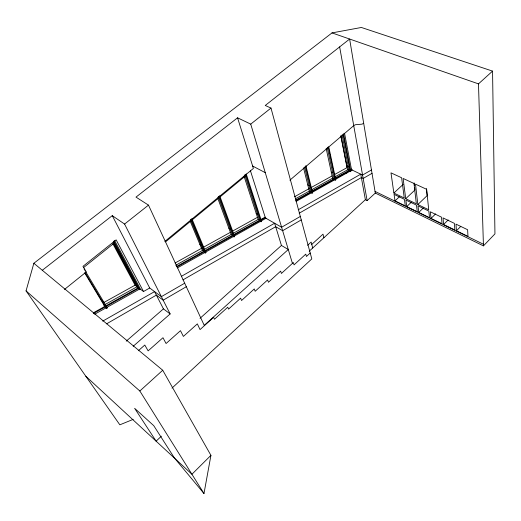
<?xml version="1.0" encoding="UTF-8"?>
<svg xmlns="http://www.w3.org/2000/svg" width="521" height="521" viewBox="0 0 521 521"><rect width="100%" height="100%" fill="white"/><g stroke="black" fill="none" stroke-linecap="round" stroke-linejoin="round"><path stroke-width="0.78" d="M174.795 458.428L203.985 493.53L210.933 455.361L162.728 370.249L33.858 263.268L332.014 32.901L361.385 27.47L492.56 71.11L494.95 233.877L483.449 245.879L375.315 193.076L349.63 39.036L265.241 105.47L270.992 108.068L311.805 258.904L171.989 388.119M133.207 419.366L119.843 424.823L26.05 290.881L33.858 263.268M456.429 230.777L455.992 224.134L467.624 229.728L467.969 236.391L456.429 230.777L460.772 226.401M210.933 455.361L191.923 474.253L85.809 376.221M443.579 224.525L443.026 217.902L454.397 223.366L454.846 230.008L443.579 224.525L448.184 219.947M431.017 218.41L430.366 211.813L441.469 217.153L442.029 223.77L431.017 218.41L435.615 213.91M418.741 212.438L417.992 205.86L428.842 211.077L429.506 217.674L418.741 212.438L423.332 208.003M417.835 204.532L415.517 184.18L426.653 189.318L428.705 209.748L417.835 204.532L427.122 195.635L426.412 188.563M406.732 206.596L405.892 200.044L416.5 205.144L417.262 211.721L406.732 206.596L411.316 202.233M161.367 436.194L156.118 441.17L134.639 408.327L153.754 425.67L174.587 458.233M405.722 198.722L403.111 178.449L413.987 183.47L416.344 203.815L405.722 198.722L414.99 189.963L414.716 187.619M394.996 200.885L394.058 194.359L404.433 199.348L405.286 205.893L394.996 200.885L399.568 196.593M393.869 193.037L390.984 172.855L401.613 177.759L404.263 198.019L393.869 193.037L403.124 184.421M298.227 209.787L360.753 174.17L365.377 199.706L367.136 200.585L375.315 193.076M310.21 253.004L306.426 256.482L305.775 254.131L294.052 264.876L293.356 262.525L281.392 273.466L280.643 271.122L268.426 282.265L267.625 279.92L255.147 291.278L254.287 288.934L241.542 300.513L240.624 298.175L228.55 309.116L227.755 307.214L214.47 319.23L213.623 317.335L200.044 329.585L197.348 323.886L183.372 336.423L180.474 330.679L166.075 343.515L162.969 337.725L148.127 350.867L144.792 345.039L138.319 350.737M309.207 251.207L365.377 199.706M311.766 244.414L323 234.15L323.886 237.745M307.605 245.3L311.148 242.07L312.717 247.989M203.985 493.53L139.843 391.004L162.728 370.249M483.449 245.879L478.486 83.874L492.56 71.11M200.031 318.318L281.444 245.463L274.613 223.235L181.347 276.351M133.187 346.276L170.152 313.948L124.578 224.063L112.262 215.642L42.292 270.275M126.225 341.164L163.438 308.881L154.568 291.604L102.741 321.118M289.871 180.175L353.974 125.437L355.355 124.734L362.082 124.148L363.671 123.256M165.613 241.822L191.031 220.852M192.295 219.816L218.761 197.98M219.992 196.964L245.183 176.183M164.877 241.399L253.388 168.439L237.563 117.805L135.988 197.12L148.485 205.124L204.219 325.351L288.282 249.52L281.444 245.463M64.441 289.474L86.291 271.929L82.963 266.342L116.163 239.849L143.509 291.513L149.716 288.009L161.386 296.657L184.681 283.209M83.555 267.579L114.21 243.086M124.578 224.063L148.485 205.124M237.563 117.805L250.731 124.122L270.992 108.068M186.316 286.726L163.171 300.181L156.372 295.12L106.577 323.847M301.255 219.908L282.656 230.718L275.681 226.7L182.982 279.862M300.317 216.449L281.614 227.247L265.984 218.286L265.15 217.133L250.438 170.745M372.02 173.33L363.176 178.423L361.372 177.557L299.165 213.232M371.46 169.957L362.57 175.036L352.111 170.048L351.408 169.097L350.138 169.807M94.685 314.222L105.939 307.918L106.499 308.373L107.3 307.924L85.711 271.741M139.218 289.279L138.69 288.289L106.128 306.446L106.74 307.468L139.218 289.279L139.791 289.709L140.546 289.285L143.509 291.513M177.368 267.918L204.681 252.613L205.267 252.998L205.938 252.62L191.845 218.625M219.686 195.733L234.645 236.521L234.001 236.879L233.421 236.521L205.359 252.236L205.938 252.62M246.205 173.897L261.581 221.418L260.975 221.757L260.389 221.418L234.059 236.163L234.645 236.521M265.984 218.286L260.995 221.08L261.581 221.418M296.058 201.438L311.454 192.816L311.271 192.067L309.331 191.057L303.522 167.853M352.111 170.048L350.21 171.116L350.796 171.396L350.288 171.683L349.129 171.122M310.881 192.516L312.046 193.122L312.593 192.816L305.873 165.58M334.117 179.524L335.277 180.097L335.804 179.804L328.784 146.948M93.5 312.73L104.78 306.446L84.63 272.809M105.581 306.003L138.137 287.872L113.448 241.672M176.365 266.576L203.737 251.337L190.471 219.51M204.414 250.959L232.529 235.303L218.253 196.619M233.551 234.73L259.549 220.253L244.733 174.802M260.78 219.569L265.15 217.133M295.974 199.966L310.698 191.767L304.531 166.994M311.955 191.07L333.961 178.814L327.24 147.625M335.179 178.136L349.5 170.159L350.079 170.432L351.981 169.371M93.337 313.57L105.327 306.889L105.939 307.918M176.932 266.967L204.304 251.702L204.681 252.613M204.981 251.33L233.102 235.648L233.421 236.521M233.74 235.297L260.122 220.585L260.389 221.418M260.728 220.246L265.723 217.465M295.85 200.663L311.271 192.067M311.819 191.761L334.534 179.1L334.69 179.804L312.007 192.51L312.593 192.816M335.062 178.807L349.565 170.719L349.702 171.396L335.211 179.511L335.804 179.804M104.07 302.369L135.082 285.176L137.498 286.993M175.056 263.007L202.024 248.048M203.444 247.26L230.412 232.307M232.535 231.129L257.374 217.355M294.502 196.762L309.409 188.498M310.829 187.71L332.124 175.896M334.254 174.717L347.032 167.632L340.806 135.922M104.988 304.557L136.821 286.876L138.69 288.289M175.733 265.267L202.395 250.458L204.304 251.702M204.473 249.299L231.174 234.47L233.102 235.648M232.9 233.512L258.188 219.465L260.122 220.585M295.309 198.846L309.331 191.057M311.298 189.963L332.593 178.136L334.534 179.1M334.502 177.081L348.139 169.507M332.014 32.901L478.486 83.874M346.843 165.782L348.21 166.433M349.565 170.719L347.631 169.787L340.975 135.89M346.198 172.764L346.771 173.037M375.035 191.409L483.403 244.225M331.278 172.06L332.652 172.731M307.794 184.935L309.168 185.639M252.646 166.049L265.274 172.666M256.156 213.258L257.524 214.04M228.836 228.152L230.197 228.98M199.817 244.29L201.171 245.17M133.474 280.637L134.802 281.627M163.438 308.881L170.152 313.948M106.74 307.468L107.3 307.924M103.913 305.749L105.327 306.889M26.05 290.881L139.843 391.004M85.372 273.043L106.499 308.373M84.05 268.953L84.884 270.347M102.285 300.487L103.106 301.861M112.796 243.652L135.082 285.176M113.226 242.825L136.821 286.876M114.594 240.494L140.546 289.285M113.871 241.112L139.791 289.709M112.262 215.642L149.716 288.009M190.269 221.464L202.395 250.458M191.22 219.204L205.267 252.998M217.635 197.921L231.174 234.47M219.054 196.235L234.001 236.879M244.023 176.189L258.188 219.465M245.599 174.385L260.975 221.757M250.731 124.122L292.431 263.372M305.423 166.362L312.046 193.122M326.166 148.537L332.593 178.136M328.171 146.935L335.277 180.097M342.082 134.952L348.992 170.439M343.56 133.845L350.796 171.396M343.052 134.249L350.288 171.683M344.544 133.259L351.538 169.774M339.646 46.897L367.136 200.585M414.175 182.923L414.449 185.268"/></g></svg>
